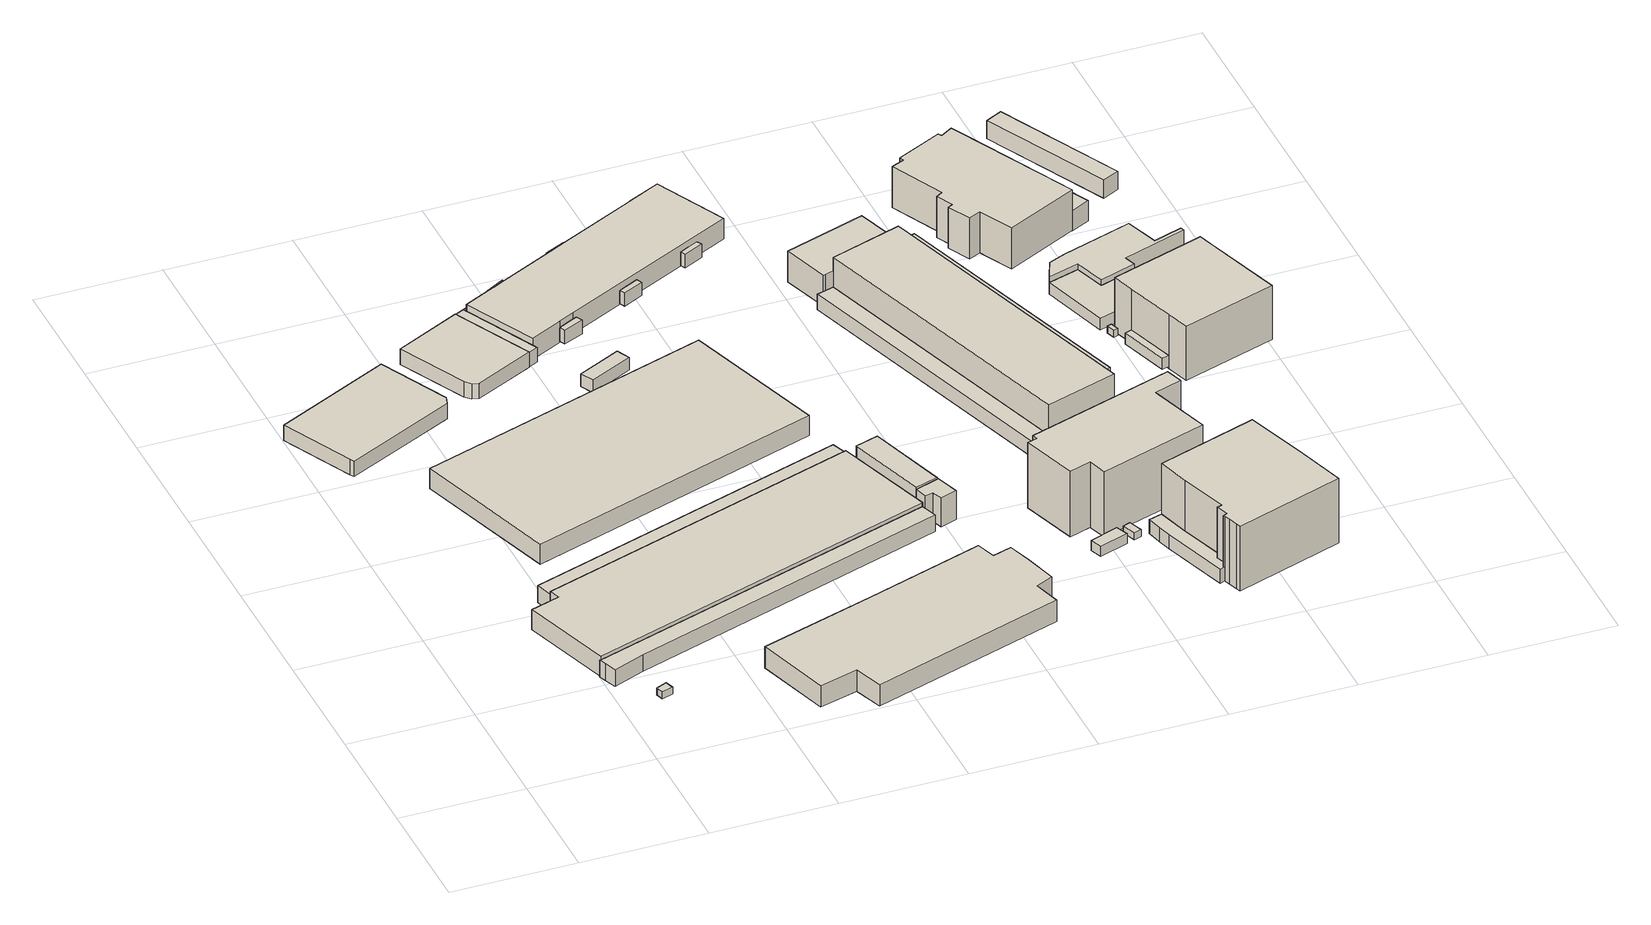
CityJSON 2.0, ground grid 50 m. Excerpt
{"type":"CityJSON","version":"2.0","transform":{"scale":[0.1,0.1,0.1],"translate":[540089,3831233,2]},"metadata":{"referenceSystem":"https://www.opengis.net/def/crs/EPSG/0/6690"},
"CityObjects":{
"building1":{"type":"Building","attributes":{"計測周辺長":16.32,"1/2500図郭":84,"区名":"住之江区","町丁目名称":"南港東４丁目","街区番号":10,"class":"3001","usage":"454","storeysAboveGround":1,"BuildingDetailAttribute.buildingRoofEdgeArea":16.19,"BuildingDetailAttribute.buildingStructureType":"610","BuildingDetailAttribute.buildingStructureOrgType":"2","BuildingDetailAttribute.detailedUsage":"1930","BuildingDetailAttribute.specifiedBuildingCoverageRate":0.6,"BuildingDetailAttribute.surveyYear":2017,"BuildingTsunamiRiskAttribute.description":"1","BuildingTsunamiRiskAttribute.rank":"2","BuildingTsunamiRiskAttribute.depth":0.56,"BuildingHighTideRiskAttribute.description":"1","BuildingHighTideRiskAttribute.rank":"2","BuildingHighTideRiskAttribute.depth":2.89,"BuildingIDAttribute.prefecture":"27","BuildingIDAttribute.city":"27125"},"geometry":[{"type":"Solid","lod":"1","boundaries":[[[[0,1,2,3]],[[2,4,5,3]],[[1,6,4,2]],[[0,7,6,1]],[[3,5,7,0]],[[4,6,7,5]]]]}]},
"building2":{"type":"Building","attributes":{"計測周辺長":125.93,"1/2500図郭":84,"区名":"住之江区","町丁目名称":"南港東４丁目","街区番号":3,"class":"3001","usage":"431","measuredHeight":6.7,"storeysAboveGround":1,"BuildingDetailAttribute.buildingRoofEdgeArea":987.45,"BuildingDetailAttribute.buildingStructureType":"610","BuildingDetailAttribute.buildingStructureOrgType":"2","BuildingDetailAttribute.detailedUsage":"1720","BuildingDetailAttribute.specifiedBuildingCoverageRate":0.6,"BuildingDetailAttribute.surveyYear":2017,"BuildingTsunamiRiskAttribute.description":"1","BuildingTsunamiRiskAttribute.rank":"2","BuildingTsunamiRiskAttribute.depth":0.99,"BuildingHighTideRiskAttribute.description":"1","BuildingHighTideRiskAttribute.rank":"3","BuildingHighTideRiskAttribute.depth":3.39,"BuildingIDAttribute.prefecture":"27","BuildingIDAttribute.city":"27125"},"geometry":[{"type":"Solid","lod":"1","boundaries":[[[[8,9,10,11,12,13]],[[12,14,15,13]],[[11,16,14,12]],[[10,17,16,11]],[[9,18,17,10]],[[8,19,18,9]],[[13,15,19,8]],[[14,16,17,18,19,15]]]]}]},
"building3":{"type":"Building","attributes":{"計測周辺長":315.57,"1/2500図郭":84,"区名":"住之江区","町丁目名称":"南港東４丁目","街区番号":10,"class":"3003","usage":"431","measuredHeight":7.3,"storeysAboveGround":1,"BuildingDetailAttribute.buildingRoofEdgeArea":1077.37,"BuildingDetailAttribute.buildingStructureType":"610","BuildingDetailAttribute.buildingStructureOrgType":"2","BuildingDetailAttribute.detailedUsage":"1720","BuildingDetailAttribute.specifiedBuildingCoverageRate":0.6,"BuildingDetailAttribute.surveyYear":2017,"BuildingTsunamiRiskAttribute.description":"1","BuildingTsunamiRiskAttribute.rank":"1","BuildingTsunamiRiskAttribute.depth":0.42,"BuildingHighTideRiskAttribute.description":"1","BuildingHighTideRiskAttribute.rank":"2","BuildingHighTideRiskAttribute.depth":2.78,"BuildingIDAttribute.prefecture":"27","BuildingIDAttribute.city":"27125"},"geometry":[{"type":"Solid","lod":"1","boundaries":[[[[20,21,22,23,24,25,26]],[[25,27,28,26]],[[24,29,27,25]],[[23,30,29,24]],[[22,31,30,23]],[[21,32,31,22]],[[20,33,32,21]],[[26,28,33,20]],[[27,29,30,31,32,33,28]]]]}]},
"building4":{"type":"Building","attributes":{"計測周辺長":385.99,"1/2500図郭":84,"区名":"住之江区","町丁目名称":"南港東４丁目","街区番号":10,"class":"3003","usage":"431","measuredHeight":7.2,"storeysAboveGround":1,"BuildingDetailAttribute.buildingRoofEdgeArea":6362.72,"BuildingDetailAttribute.buildingStructureType":"610","BuildingDetailAttribute.buildingStructureOrgType":"2","BuildingDetailAttribute.detailedUsage":"1720","BuildingDetailAttribute.specifiedBuildingCoverageRate":0.6,"BuildingDetailAttribute.surveyYear":2017,"BuildingTsunamiRiskAttribute.description":"1","BuildingTsunamiRiskAttribute.rank":"2","BuildingTsunamiRiskAttribute.depth":0.55,"BuildingHighTideRiskAttribute.description":"1","BuildingHighTideRiskAttribute.rank":"2","BuildingHighTideRiskAttribute.depth":2.6,"BuildingIDAttribute.prefecture":"27","BuildingIDAttribute.city":"27125"},"geometry":[{"type":"Solid","lod":"1","boundaries":[[[[34,35,36]],[[35,33,28,36]],[[34,37,33,35]],[[36,28,37,34]],[[33,37,28]]]]}]},
"building5":{"type":"Building","attributes":{"計測周辺長":385.99,"1/2500図郭":84,"区名":"住之江区","町丁目名称":"南港東４丁目","街区番号":10,"class":"3001","usage":"431","measuredHeight":8.7,"storeysAboveGround":1,"BuildingDetailAttribute.buildingRoofEdgeArea":6362.72,"BuildingDetailAttribute.buildingStructureType":"610","BuildingDetailAttribute.buildingStructureOrgType":"2","BuildingDetailAttribute.detailedUsage":"1720","BuildingDetailAttribute.specifiedBuildingCoverageRate":0.6,"BuildingDetailAttribute.surveyYear":2017,"BuildingTsunamiRiskAttribute.description":"1","BuildingTsunamiRiskAttribute.rank":"2","BuildingTsunamiRiskAttribute.depth":0.58,"BuildingHighTideRiskAttribute.description":"1","BuildingHighTideRiskAttribute.rank":"2","BuildingHighTideRiskAttribute.depth":2.78,"BuildingIDAttribute.prefecture":"27","BuildingIDAttribute.city":"27125"},"geometry":[{"type":"Solid","lod":"1","boundaries":[[[[34,36,38,39,40,41,42,35]],[[42,43,44,35]],[[41,45,43,42]],[[40,46,45,41]],[[39,47,46,40]],[[38,48,47,39]],[[36,49,48,38]],[[34,50,49,36]],[[35,44,50,34]],[[43,45,46,47,48,49,50,44]]]]}]},
"building6":{"type":"Building","attributes":{"計測周辺長":290.52,"1/2500図郭":84,"区名":"住之江区","町丁目名称":"南港東４丁目","街区番号":10,"class":"3003","usage":"431","measuredHeight":7.2,"storeysAboveGround":1,"BuildingDetailAttribute.buildingRoofEdgeArea":1003.38,"BuildingDetailAttribute.buildingStructureType":"610","BuildingDetailAttribute.buildingStructureOrgType":"2","BuildingDetailAttribute.detailedUsage":"1720","BuildingDetailAttribute.specifiedBuildingCoverageRate":0.6,"BuildingDetailAttribute.surveyYear":2017,"BuildingTsunamiRiskAttribute.description":"1","BuildingTsunamiRiskAttribute.rank":"2","BuildingTsunamiRiskAttribute.depth":0.56,"BuildingHighTideRiskAttribute.description":"1","BuildingHighTideRiskAttribute.rank":"2","BuildingHighTideRiskAttribute.depth":2.81,"BuildingIDAttribute.prefecture":"27","BuildingIDAttribute.city":"27125"},"geometry":[{"type":"Solid","lod":"1","boundaries":[[[[40,51,52,53,41]],[[53,54,55,41]],[[52,56,54,53]],[[51,57,56,52]],[[40,58,57,51]],[[41,55,58,40]],[[54,56,57,58,55]]]]}]},
"building7":{"type":"Building","attributes":{"計測周辺長":340.03,"1/2500図郭":84,"区名":"住之江区","町丁目名称":"南港東４丁目","街区番号":2,"class":"3001","usage":"431","measuredHeight":6.7,"storeysAboveGround":1,"BuildingDetailAttribute.buildingRoofEdgeArea":4445.53,"BuildingDetailAttribute.buildingStructureType":"610","BuildingDetailAttribute.buildingStructureOrgType":"2","BuildingDetailAttribute.detailedUsage":"1720","BuildingDetailAttribute.specifiedBuildingCoverageRate":0.6,"BuildingDetailAttribute.surveyYear":2017,"BuildingTsunamiRiskAttribute.description":"1","BuildingTsunamiRiskAttribute.rank":"2","BuildingTsunamiRiskAttribute.depth":1.18,"BuildingHighTideRiskAttribute.description":"1","BuildingHighTideRiskAttribute.rank":"3","BuildingHighTideRiskAttribute.depth":3.48,"BuildingIDAttribute.prefecture":"27","BuildingIDAttribute.city":"27125"},"geometry":[{"type":"Solid","lod":"1","boundaries":[[[[59,60,61,62,63,64]],[[63,65,66,64]],[[62,67,65,63]],[[61,68,67,62]],[[60,69,68,61]],[[59,70,69,60]],[[64,66,70,59]],[[65,67,68,69,70,66]]]]}]},
"building8":{"type":"Building","attributes":{"計測周辺長":374.14,"1/2500図郭":84,"区名":"住之江区","町丁目名称":"南港東４丁目","街区番号":10,"class":"3001","usage":"431","measuredHeight":8.7,"storeysAboveGround":1,"BuildingDetailAttribute.buildingRoofEdgeArea":7736.25,"BuildingDetailAttribute.buildingStructureType":"610","BuildingDetailAttribute.buildingStructureOrgType":"2","BuildingDetailAttribute.detailedUsage":"1720","BuildingDetailAttribute.specifiedBuildingCoverageRate":0.6,"BuildingDetailAttribute.surveyYear":2017,"BuildingTsunamiRiskAttribute.description":"1","BuildingTsunamiRiskAttribute.rank":"2","BuildingTsunamiRiskAttribute.depth":0.68,"BuildingHighTideRiskAttribute.description":"1","BuildingHighTideRiskAttribute.rank":"2","BuildingHighTideRiskAttribute.depth":2.9,"BuildingIDAttribute.prefecture":"27","BuildingIDAttribute.city":"27125"},"geometry":[{"type":"Solid","lod":"1","boundaries":[[[[71,72,73,74]],[[73,75,76,74]],[[72,77,75,73]],[[71,78,77,72]],[[74,76,78,71]],[[75,77,78,76]]]]}]},
"building9":{"type":"Building","attributes":{"計測周辺長":340.03,"1/2500図郭":84,"区名":"住之江区","町丁目名称":"南港東４丁目","街区番号":2,"class":"3001","usage":"431","measuredHeight":6.3,"storeysAboveGround":1,"BuildingDetailAttribute.buildingRoofEdgeArea":4445.53,"BuildingDetailAttribute.buildingStructureType":"610","BuildingDetailAttribute.buildingStructureOrgType":"2","BuildingDetailAttribute.detailedUsage":"1720","BuildingDetailAttribute.specifiedBuildingCoverageRate":0.6,"BuildingDetailAttribute.surveyYear":2017,"BuildingTsunamiRiskAttribute.description":"1","BuildingTsunamiRiskAttribute.rank":"2","BuildingTsunamiRiskAttribute.depth":1.04,"BuildingHighTideRiskAttribute.description":"1","BuildingHighTideRiskAttribute.rank":"3","BuildingHighTideRiskAttribute.depth":3.24,"BuildingIDAttribute.prefecture":"27","BuildingIDAttribute.city":"27125"},"geometry":[{"type":"Solid","lod":"1","boundaries":[[[[79,80,81,82,83,84]],[[83,85,86,84]],[[82,87,85,83]],[[81,88,87,82]],[[80,89,88,81]],[[79,90,89,80]],[[84,86,90,79]],[[85,87,88,89,90,86]]]]}]},
"building10":{"type":"Building","attributes":{"計測周辺長":286.6,"1/2500図郭":84,"区名":"住之江区","町丁目名称":"南港東４丁目","街区番号":10,"class":"3001","usage":"431","measuredHeight":9.3,"storeysAboveGround":1,"BuildingDetailAttribute.buildingRoofEdgeArea":4211.09,"BuildingDetailAttribute.buildingStructureType":"610","BuildingDetailAttribute.buildingStructureOrgType":"2","BuildingDetailAttribute.detailedUsage":"1720","BuildingDetailAttribute.specifiedBuildingCoverageRate":0.6,"BuildingDetailAttribute.surveyYear":2017,"BuildingTsunamiRiskAttribute.description":"1","BuildingTsunamiRiskAttribute.rank":"2","BuildingTsunamiRiskAttribute.depth":0.81,"BuildingHighTideRiskAttribute.description":"1","BuildingHighTideRiskAttribute.rank":"2","BuildingHighTideRiskAttribute.depth":2.99,"BuildingIDAttribute.prefecture":"27","BuildingIDAttribute.city":"27125"},"geometry":[{"type":"Solid","lod":"1","boundaries":[[[[91,92,93,94,95,96,97,98,99,100,101,102]],[[101,103,104,102]],[[100,105,103,101]],[[99,106,105,100]],[[98,107,106,99]],[[97,108,107,98]],[[96,109,108,97]],[[95,110,109,96]],[[94,111,110,95]],[[93,112,111,94]],[[92,113,112,93]],[[91,114,113,92]],[[102,104,114,91]],[[103,105,106,107,108,109,110,111,112,113,114,104]]]]}]},
"building11":{"type":"Building","attributes":{"class":"3001","BuildingDetailAttribute.specifiedBuildingCoverageRate":0.6,"BuildingDetailAttribute.surveyYear":2017,"BuildingTsunamiRiskAttribute.description":"1","BuildingTsunamiRiskAttribute.rank":"2","BuildingTsunamiRiskAttribute.depth":1.04,"BuildingHighTideRiskAttribute.description":"1","BuildingHighTideRiskAttribute.rank":"3","BuildingHighTideRiskAttribute.depth":3.23,"BuildingIDAttribute.prefecture":"27","BuildingIDAttribute.city":"27125"},"geometry":[{"type":"Solid","lod":"1","boundaries":[[[[115,116,117,118]],[[117,119,120,118]],[[116,121,119,117]],[[115,122,121,116]],[[118,120,122,115]],[[119,121,122,120]]]]}]},
"building12":{"type":"Building","attributes":{"計測周辺長":57.11,"1/2500図郭":84,"区名":"住之江区","町丁目名称":"南港東４丁目","街区番号":10,"class":"3001","usage":"431","measuredHeight":5.5,"storeysAboveGround":2,"BuildingDetailAttribute.buildingRoofEdgeArea":137.63,"BuildingDetailAttribute.buildingStructureType":"610","BuildingDetailAttribute.buildingStructureOrgType":"2","BuildingDetailAttribute.detailedUsage":"1720","BuildingDetailAttribute.specifiedBuildingCoverageRate":0.6,"BuildingDetailAttribute.surveyYear":2017,"BuildingTsunamiRiskAttribute.description":"1","BuildingTsunamiRiskAttribute.rank":"1","BuildingTsunamiRiskAttribute.depth":0.25,"BuildingHighTideRiskAttribute.description":"1","BuildingHighTideRiskAttribute.rank":"2","BuildingHighTideRiskAttribute.depth":2.49,"BuildingIDAttribute.prefecture":"27","BuildingIDAttribute.city":"27125"},"geometry":[{"type":"Solid","lod":"1","boundaries":[[[[123,124,125,126]],[[125,127,128,126]],[[124,129,127,125]],[[123,130,129,124]],[[126,128,130,123]],[[127,129,130,128]]]]}]},
"building13":{"type":"Building","attributes":{"計測周辺長":22.94,"1/2500図郭":84,"区名":"住之江区","町丁目名称":"南港東４丁目","街区番号":2,"class":"3003","usage":"431","measuredHeight":6.2,"storeysAboveGround":2,"BuildingDetailAttribute.buildingRoofEdgeArea":26.26,"BuildingDetailAttribute.buildingStructureType":"610","BuildingDetailAttribute.buildingStructureOrgType":"2","BuildingDetailAttribute.detailedUsage":"1720","BuildingDetailAttribute.specifiedBuildingCoverageRate":0.6,"BuildingDetailAttribute.surveyYear":2017,"BuildingTsunamiRiskAttribute.description":"1","BuildingTsunamiRiskAttribute.rank":"2","BuildingTsunamiRiskAttribute.depth":1.03,"BuildingHighTideRiskAttribute.description":"1","BuildingHighTideRiskAttribute.rank":"3","BuildingHighTideRiskAttribute.depth":3.23,"BuildingIDAttribute.prefecture":"27","BuildingIDAttribute.city":"27125"},"geometry":[{"type":"Solid","lod":"1","boundaries":[[[[131,132,133,134,135]],[[134,136,137,135]],[[133,138,136,134]],[[132,139,138,133]],[[131,140,139,132]],[[135,137,140,131]],[[136,138,139,140,137]]]]}]},
"building14":{"type":"Building","attributes":{"計測周辺長":23.34,"1/2500図郭":84,"区名":"住之江区","町丁目名称":"南港東４丁目","街区番号":2,"class":"3003","usage":"431","measuredHeight":6,"storeysAboveGround":1,"BuildingDetailAttribute.buildingRoofEdgeArea":24.37,"BuildingDetailAttribute.buildingStructureType":"610","BuildingDetailAttribute.buildingStructureOrgType":"2","BuildingDetailAttribute.detailedUsage":"1720","BuildingDetailAttribute.specifiedBuildingCoverageRate":0.6,"BuildingDetailAttribute.surveyYear":2017,"BuildingTsunamiRiskAttribute.description":"1","BuildingTsunamiRiskAttribute.rank":"1","BuildingTsunamiRiskAttribute.depth":0.39,"BuildingHighTideRiskAttribute.description":"1","BuildingHighTideRiskAttribute.rank":"2","BuildingHighTideRiskAttribute.depth":2.6,"BuildingIDAttribute.prefecture":"27","BuildingIDAttribute.city":"27125"},"geometry":[{"type":"Solid","lod":"1","boundaries":[[[[141,142,143,144,145]],[[144,146,147,145]],[[143,148,146,144]],[[142,149,148,143]],[[141,150,149,142]],[[145,147,150,141]],[[146,148,149,150,147]]]]}]},
"building15":{"type":"Building","attributes":{"計測周辺長":24.7,"1/2500図郭":84,"区名":"住之江区","町丁目名称":"南港東４丁目","街区番号":2,"class":"3003","usage":"431","measuredHeight":5.9,"storeysAboveGround":2,"BuildingDetailAttribute.buildingRoofEdgeArea":29.49,"BuildingDetailAttribute.buildingStructureType":"610","BuildingDetailAttribute.buildingStructureOrgType":"2","BuildingDetailAttribute.detailedUsage":"1720","BuildingDetailAttribute.specifiedBuildingCoverageRate":0.6,"BuildingDetailAttribute.surveyYear":2017,"BuildingTsunamiRiskAttribute.description":"1","BuildingTsunamiRiskAttribute.rank":"2","BuildingTsunamiRiskAttribute.depth":0.65,"BuildingHighTideRiskAttribute.description":"1","BuildingHighTideRiskAttribute.rank":"2","BuildingHighTideRiskAttribute.depth":2.83,"BuildingIDAttribute.prefecture":"27","BuildingIDAttribute.city":"27125"},"geometry":[{"type":"Solid","lod":"1","boundaries":[[[[151,152,153,154,155]],[[154,156,157,155]],[[153,158,156,154]],[[152,159,158,153]],[[151,160,159,152]],[[155,157,160,151]],[[156,158,159,160,157]]]]}]},
"building16":{"type":"Building","attributes":{"計測周辺長":340.03,"1/2500図郭":84,"区名":"住之江区","町丁目名称":"南港東４丁目","街区番号":2,"class":"3001","usage":"431","measuredHeight":9.1,"storeysAboveGround":1,"BuildingDetailAttribute.buildingRoofEdgeArea":4445.53,"BuildingDetailAttribute.buildingStructureType":"610","BuildingDetailAttribute.buildingStructureOrgType":"2","BuildingDetailAttribute.detailedUsage":"1720","BuildingDetailAttribute.specifiedBuildingCoverageRate":0.6,"BuildingDetailAttribute.surveyYear":2017,"BuildingTsunamiRiskAttribute.description":"1","BuildingTsunamiRiskAttribute.rank":"2","BuildingTsunamiRiskAttribute.depth":0.71,"BuildingHighTideRiskAttribute.description":"1","BuildingHighTideRiskAttribute.rank":"3","BuildingHighTideRiskAttribute.depth":3.07,"BuildingIDAttribute.prefecture":"27","BuildingIDAttribute.city":"27125"},"geometry":[{"type":"Solid","lod":"1","boundaries":[[[[161,162,163,164,165,166,167,168,131,169,135,170,171,172]],[[171,173,174,172]],[[170,175,173,171]],[[135,176,175,170]],[[169,177,176,135]],[[131,178,177,169]],[[168,179,178,131]],[[167,180,179,168]],[[166,181,180,167]],[[165,182,181,166]],[[164,183,182,165]],[[163,184,183,164]],[[162,185,184,163]],[[161,186,185,162]],[[172,174,186,161]],[[173,175,176,177,178,179,180,181,182,183,184,185,186,174]]]]}]},
"building17":{"type":"Building","attributes":{"計測周辺長":108.85,"1/2500図郭":84,"区名":"住之江区","町丁目名称":"南港東４丁目","街区番号":10,"class":"3002","usage":"431","measuredHeight":13,"storeysAboveGround":4,"BuildingDetailAttribute.buildingRoofEdgeArea":418.6,"BuildingDetailAttribute.buildingStructureType":"603","BuildingDetailAttribute.buildingStructureOrgType":"3","BuildingDetailAttribute.detailedUsage":"1720","BuildingDetailAttribute.specifiedBuildingCoverageRate":0.6,"BuildingDetailAttribute.surveyYear":2017,"BuildingTsunamiRiskAttribute.description":"1","BuildingTsunamiRiskAttribute.rank":"2","BuildingTsunamiRiskAttribute.depth":0.59,"BuildingHighTideRiskAttribute.description":"1","BuildingHighTideRiskAttribute.rank":"2","BuildingHighTideRiskAttribute.depth":2.75,"BuildingIDAttribute.prefecture":"27","BuildingIDAttribute.city":"27125"},"geometry":[{"type":"Solid","lod":"1","boundaries":[[[[187,188,189,190]],[[189,191,192,190]],[[188,193,191,189]],[[187,194,193,188]],[[190,192,194,187]],[[191,193,194,192]]]]}]},
"building18":{"type":"Building","attributes":{"計測周辺長":23.26,"1/2500図郭":84,"区名":"住之江区","町丁目名称":"南港東４丁目","街区番号":2,"class":"3003","usage":"431","measuredHeight":5.7,"storeysAboveGround":1,"BuildingDetailAttribute.buildingRoofEdgeArea":22.56,"BuildingDetailAttribute.buildingStructureType":"610","BuildingDetailAttribute.buildingStructureOrgType":"2","BuildingDetailAttribute.detailedUsage":"1720","BuildingDetailAttribute.specifiedBuildingCoverageRate":0.6,"BuildingDetailAttribute.surveyYear":2017,"BuildingTsunamiRiskAttribute.description":"1","BuildingTsunamiRiskAttribute.rank":"1","BuildingTsunamiRiskAttribute.depth":0.44,"BuildingHighTideRiskAttribute.description":"1","BuildingHighTideRiskAttribute.rank":"2","BuildingHighTideRiskAttribute.depth":2.65,"BuildingIDAttribute.prefecture":"27","BuildingIDAttribute.city":"27125"},"geometry":[{"type":"Solid","lod":"1","boundaries":[[[[195,196,197,198]],[[197,199,200,198]],[[196,201,199,197]],[[195,202,201,196]],[[198,200,202,195]],[[199,201,202,200]]]]}]},
"building19":{"type":"Building","attributes":{"計測周辺長":108.85,"1/2500図郭":84,"区名":"住之江区","町丁目名称":"南港東４丁目","街区番号":10,"class":"3001","usage":"431","measuredHeight":12.5,"storeysAboveGround":4,"BuildingDetailAttribute.buildingRoofEdgeArea":418.6,"BuildingDetailAttribute.buildingStructureType":"603","BuildingDetailAttribute.buildingStructureOrgType":"3","BuildingDetailAttribute.detailedUsage":"1720","BuildingDetailAttribute.specifiedBuildingCoverageRate":0.6,"BuildingDetailAttribute.surveyYear":2017,"BuildingTsunamiRiskAttribute.description":"1","BuildingTsunamiRiskAttribute.rank":"2","BuildingTsunamiRiskAttribute.depth":0.88,"BuildingHighTideRiskAttribute.description":"1","BuildingHighTideRiskAttribute.rank":"3","BuildingHighTideRiskAttribute.depth":3.02,"BuildingIDAttribute.prefecture":"27","BuildingIDAttribute.city":"27125"},"geometry":[{"type":"Solid","lod":"1","boundaries":[[[[203,204,205,206,207,208]],[[207,209,210,208]],[[206,211,209,207]],[[205,212,211,206]],[[204,213,212,205]],[[203,214,213,204]],[[208,210,214,203]],[[209,211,212,213,214,210]]]]}]},
"building20":{"type":"Building","attributes":{"class":"3001","BuildingDetailAttribute.specifiedBuildingCoverageRate":0.6,"BuildingDetailAttribute.surveyYear":2017,"BuildingTsunamiRiskAttribute.description":"1","BuildingTsunamiRiskAttribute.rank":"2","BuildingTsunamiRiskAttribute.depth":0.9,"BuildingHighTideRiskAttribute.description":"1","BuildingHighTideRiskAttribute.rank":"3","BuildingHighTideRiskAttribute.depth":3.09,"BuildingIDAttribute.prefecture":"27","BuildingIDAttribute.city":"27125"},"geometry":[{"type":"Solid","lod":"1","boundaries":[[[[215,216,217,218]],[[217,219,220,218]],[[216,221,219,217]],[[215,222,221,216]],[[218,220,222,215]],[[219,221,222,220]]]]}]},
"building21":{"type":"Building","attributes":{"計測周辺長":22.37,"1/2500図郭":84,"区名":"住之江区","町丁目名称":"南港東４丁目","街区番号":2,"class":"3003","usage":"431","measuredHeight":5.9,"storeysAboveGround":1,"BuildingDetailAttribute.buildingRoofEdgeArea":21.09,"BuildingDetailAttribute.buildingStructureType":"610","BuildingDetailAttribute.buildingStructureOrgType":"2","BuildingDetailAttribute.detailedUsage":"1720","BuildingDetailAttribute.specifiedBuildingCoverageRate":0.6,"BuildingDetailAttribute.surveyYear":2017,"BuildingTsunamiRiskAttribute.description":"1","BuildingTsunamiRiskAttribute.rank":"1","BuildingTsunamiRiskAttribute.depth":0.05,"BuildingHighTideRiskAttribute.description":"1","BuildingHighTideRiskAttribute.rank":"2","BuildingHighTideRiskAttribute.depth":2.22,"BuildingIDAttribute.prefecture":"27","BuildingIDAttribute.city":"27125"},"geometry":[{"type":"Solid","lod":"1","boundaries":[[[[223,224,225,226]],[[225,227,228,226]],[[224,229,227,225]],[[223,230,229,224]],[[226,228,230,223]],[[227,229,230,228]]]]}]},
"building22":{"type":"Building","attributes":{"計測周辺長":35.27,"1/2500図郭":84,"区名":"住之江区","町丁目名称":"南港東４丁目","街区番号":11,"class":"3003","usage":"431","measuredHeight":4.4,"storeysAboveGround":1,"BuildingDetailAttribute.buildingRoofEdgeArea":65.62,"BuildingDetailAttribute.buildingStructureType":"610","BuildingDetailAttribute.buildingStructureOrgType":"2","BuildingDetailAttribute.detailedUsage":"1720","BuildingDetailAttribute.specifiedBuildingCoverageRate":0.6,"BuildingDetailAttribute.surveyYear":2017,"BuildingTsunamiRiskAttribute.description":"1","BuildingTsunamiRiskAttribute.rank":"2","BuildingTsunamiRiskAttribute.depth":1.06,"BuildingHighTideRiskAttribute.description":"1","BuildingHighTideRiskAttribute.rank":"3","BuildingHighTideRiskAttribute.depth":3.15,"BuildingIDAttribute.prefecture":"27","BuildingIDAttribute.city":"27125"},"geometry":[{"type":"Solid","lod":"1","boundaries":[[[[231,232,233,234]],[[233,235,236,234]],[[232,237,235,233]],[[231,238,237,232]],[[234,236,238,231]],[[235,237,238,236]]]]}]},
"building23":{"type":"Building","attributes":{"計測周辺長":18.72,"1/2500図郭":84,"区名":"住之江区","町丁目名称":"南港東４丁目","街区番号":11,"class":"3001","usage":"431","storeysAboveGround":1,"BuildingDetailAttribute.buildingRoofEdgeArea":19.76,"BuildingDetailAttribute.buildingStructureType":"610","BuildingDetailAttribute.buildingStructureOrgType":"2","BuildingDetailAttribute.detailedUsage":"1720","BuildingDetailAttribute.specifiedBuildingCoverageRate":0.6,"BuildingDetailAttribute.surveyYear":2017,"BuildingTsunamiRiskAttribute.description":"1","BuildingTsunamiRiskAttribute.rank":"2","BuildingTsunamiRiskAttribute.depth":0.89,"BuildingHighTideRiskAttribute.description":"1","BuildingHighTideRiskAttribute.rank":"2","BuildingHighTideRiskAttribute.depth":2.95,"BuildingIDAttribute.prefecture":"27","BuildingIDAttribute.city":"27125"},"geometry":[{"type":"Solid","lod":"1","boundaries":[[[[239,240,241,242]],[[241,243,244,242]],[[240,245,243,241]],[[239,246,245,240]],[[242,244,246,239]],[[243,245,246,244]]]]}]},
"building24":{"type":"Building","attributes":{"計測周辺長":254.29,"1/2500図郭":84,"区名":"住之江区","町丁目名称":"南港東４丁目","街区番号":11,"class":"3003","usage":"431","measuredHeight":6.8,"storeysAboveGround":1,"BuildingDetailAttribute.buildingRoofEdgeArea":876.57,"BuildingDetailAttribute.buildingStructureType":"610","BuildingDetailAttribute.buildingStructureOrgType":"2","BuildingDetailAttribute.detailedUsage":"1720","BuildingDetailAttribute.specifiedBuildingCoverageRate":0.6,"BuildingDetailAttribute.surveyYear":2017,"BuildingTsunamiRiskAttribute.description":"1","BuildingTsunamiRiskAttribute.rank":"1","BuildingTsunamiRiskAttribute.depth":0.29,"BuildingHighTideRiskAttribute.description":"1","BuildingHighTideRiskAttribute.rank":"2","BuildingHighTideRiskAttribute.depth":2.41,"BuildingIDAttribute.prefecture":"27","BuildingIDAttribute.city":"27125"},"geometry":[{"type":"Solid","lod":"1","boundaries":[[[[247,248,249,250,251,252]],[[251,253,254,252]],[[250,255,253,251]],[[249,256,255,250]],[[248,257,256,249]],[[247,258,257,248]],[[252,254,258,247]],[[253,255,256,257,258,254]]]]}]},
"building25":{"type":"Building","attributes":{"計測周辺長":91.69,"1/2500図郭":84,"区名":"住之江区","町丁目名称":"南港東４丁目","街区番号":11,"class":"3003","usage":"431","measuredHeight":6.1,"storeysAboveGround":1,"BuildingDetailAttribute.buildingRoofEdgeArea":224.28,"BuildingDetailAttribute.buildingStructureType":"610","BuildingDetailAttribute.buildingStructureOrgType":"2","BuildingDetailAttribute.detailedUsage":"1720","BuildingDetailAttribute.specifiedBuildingCoverageRate":0.6,"BuildingDetailAttribute.surveyYear":2017,"BuildingTsunamiRiskAttribute.description":"1","BuildingTsunamiRiskAttribute.rank":"2","BuildingTsunamiRiskAttribute.depth":1.16,"BuildingHighTideRiskAttribute.description":"1","BuildingHighTideRiskAttribute.rank":"3","BuildingHighTideRiskAttribute.depth":3.2,"BuildingIDAttribute.prefecture":"27","BuildingIDAttribute.city":"27125"},"geometry":[{"type":"Solid","lod":"1","boundaries":[[[[259,260,261,262,263,264,265,266,267,268,269]],[[268,270,271,269]],[[267,272,270,268]],[[266,273,272,267]],[[265,274,273,266]],[[264,275,274,265]],[[263,276,275,264]],[[262,277,276,263]],[[261,278,277,262]],[[260,279,278,261]],[[259,280,279,260]],[[269,271,280,259]],[[270,272,273,274,275,276,277,278,279,280,271]]]]}]},
"building26":{"type":"Building","attributes":{"計測周辺長":201.26,"1/2500図郭":84,"区名":"住之江区","町丁目名称":"南港東４丁目","街区番号":11,"class":"3002","usage":"431","measuredHeight":28.4,"storeysAboveGround":6,"BuildingDetailAttribute.buildingRoofEdgeArea":1865.96,"BuildingDetailAttribute.buildingStructureType":"603","BuildingDetailAttribute.buildingStructureOrgType":"3","BuildingDetailAttribute.detailedUsage":"1720","BuildingDetailAttribute.specifiedBuildingCoverageRate":0.6,"BuildingDetailAttribute.surveyYear":2017,"BuildingTsunamiRiskAttribute.description":"1","BuildingTsunamiRiskAttribute.rank":"2","BuildingTsunamiRiskAttribute.depth":0.89,"BuildingHighTideRiskAttribute.description":"1","BuildingHighTideRiskAttribute.rank":"2","BuildingHighTideRiskAttribute.depth":3,"BuildingIDAttribute.prefecture":"27","BuildingIDAttribute.city":"27125"},"geometry":[{"type":"Solid","lod":"1","boundaries":[[[[281,282,283,284,285,286,287,288,289,290]],[[289,291,292,290]],[[288,293,291,289]],[[287,294,293,288]],[[286,295,294,287]],[[285,296,295,286]],[[284,297,296,285]],[[283,298,297,284]],[[282,299,298,283]],[[281,300,299,282]],[[290,292,300,281]],[[291,293,294,295,296,297,298,299,300,292]]]]}]},
"building27":{"type":"Building","attributes":{"計測周辺長":109.08,"1/2500図郭":84,"区名":"住之江区","町丁目名称":"南港東４丁目","街区番号":11,"class":"3002","usage":"431","measuredHeight":13.3,"storeysAboveGround":3,"BuildingDetailAttribute.buildingRoofEdgeArea":689.98,"BuildingDetailAttribute.buildingStructureType":"603","BuildingDetailAttribute.buildingStructureOrgType":"3","BuildingDetailAttribute.detailedUsage":"1720","BuildingDetailAttribute.specifiedBuildingCoverageRate":0.6,"BuildingDetailAttribute.surveyYear":2017,"BuildingTsunamiRiskAttribute.description":"1","BuildingTsunamiRiskAttribute.rank":"1","BuildingTsunamiRiskAttribute.depth":0.15,"BuildingHighTideRiskAttribute.description":"1","BuildingHighTideRiskAttribute.rank":"2","BuildingHighTideRiskAttribute.depth":1.99,"BuildingIDAttribute.prefecture":"27","BuildingIDAttribute.city":"27125"},"geometry":[{"type":"Solid","lod":"1","boundaries":[[[[301,302,303,304,305]],[[304,306,307,305]],[[303,308,306,304]],[[302,309,308,303]],[[301,310,309,302]],[[305,307,310,301]],[[306,308,309,310,307]]]]}]},
"building28":{"type":"Building","attributes":{"計測周辺長":301.56,"1/2500図郭":84,"区名":"住之江区","町丁目名称":"南港東４丁目","街区番号":11,"class":"3002","usage":"431","measuredHeight":19.5,"storeysAboveGround":4,"BuildingDetailAttribute.buildingRoofEdgeArea":3659.77,"BuildingDetailAttribute.buildingStructureType":"610","BuildingDetailAttribute.buildingStructureOrgType":"2","BuildingDetailAttribute.detailedUsage":"1720","BuildingDetailAttribute.specifiedBuildingCoverageRate":0.6,"BuildingDetailAttribute.surveyYear":2017,"BuildingTsunamiRiskAttribute.description":"1","BuildingTsunamiRiskAttribute.rank":"1","BuildingTsunamiRiskAttribute.depth":0.35,"BuildingHighTideRiskAttribute.description":"1","BuildingHighTideRiskAttribute.rank":"2","BuildingHighTideRiskAttribute.depth":2.41,"BuildingIDAttribute.prefecture":"27","BuildingIDAttribute.city":"27125"},"geometry":[{"type":"Solid","lod":"1","boundaries":[[[[311,312,313,314]],[[313,315,316,314]],[[312,317,315,313]],[[311,318,317,312]],[[314,316,318,311]],[[315,317,318,316]]]]}]},
"building29":{"type":"Building","attributes":{"計測周辺長":188.86,"1/2500図郭":84,"区名":"住之江区","町丁目名称":"南港東４丁目","街区番号":11,"class":"3002","usage":"431","measuredHeight":28.1,"storeysAboveGround":4,"BuildingDetailAttribute.buildingRoofEdgeArea":2110.44,"BuildingDetailAttribute.buildingStructureType":"603","BuildingDetailAttribute.buildingStructureOrgType":"3","BuildingDetailAttribute.detailedUsage":"1720","BuildingDetailAttribute.specifiedBuildingCoverageRate":0.6,"BuildingDetailAttribute.surveyYear":2017,"BuildingTsunamiRiskAttribute.description":"1","BuildingTsunamiRiskAttribute.rank":"2","BuildingTsunamiRiskAttribute.depth":1.03,"BuildingHighTideRiskAttribute.description":"1","BuildingHighTideRiskAttribute.rank":"3","BuildingHighTideRiskAttribute.depth":3.18,"BuildingIDAttribute.prefecture":"27","BuildingIDAttribute.city":"27125"},"geometry":[{"type":"Solid","lod":"1","boundaries":[[[[319,320,321,322,323,324,264,263,262,261,260,259,269]],[[259,325,326,269]],[[260,327,325,259]],[[261,328,327,260]],[[262,329,328,261]],[[263,330,329,262]],[[264,331,330,263]],[[324,332,331,264]],[[323,333,332,324]],[[322,334,333,323]],[[321,335,334,322]],[[320,336,335,321]],[[319,337,336,320]],[[269,326,337,319]],[[325,327,328,329,330,331,332,333,334,335,336,337,326]]]]}]},
"building30":{"type":"Building","attributes":{"計測周辺長":233.56,"1/2500図郭":84,"区名":"住之江区","町丁目名称":"南港東４丁目","街区番号":11,"class":"3003","usage":"431","measuredHeight":12.7,"storeysAboveGround":2,"BuildingDetailAttribute.buildingRoofEdgeArea":832.66,"BuildingDetailAttribute.buildingStructureType":"610","BuildingDetailAttribute.buildingStructureOrgType":"2","BuildingDetailAttribute.detailedUsage":"1720","BuildingDetailAttribute.specifiedBuildingCoverageRate":0.6,"BuildingDetailAttribute.surveyYear":2017,"BuildingTsunamiRiskAttribute.description":"1","BuildingTsunamiRiskAttribute.rank":"1","BuildingTsunamiRiskAttribute.depth":0.44,"BuildingHighTideRiskAttribute.description":"1","BuildingHighTideRiskAttribute.rank":"2","BuildingHighTideRiskAttribute.depth":2.41,"BuildingIDAttribute.prefecture":"27","BuildingIDAttribute.city":"27125"},"geometry":[{"type":"Solid","lod":"1","boundaries":[[[[338,339,340,314]],[[340,341,342,314]],[[339,343,341,340]],[[338,344,343,339]],[[314,342,344,338]],[[341,343,344,342]]]]}]},
"building31":{"type":"Building","attributes":{"class":"3001","BuildingDetailAttribute.specifiedBuildingCoverageRate":0.6,"BuildingDetailAttribute.surveyYear":2017,"BuildingTsunamiRiskAttribute.description":"1","BuildingTsunamiRiskAttribute.rank":"2","BuildingTsunamiRiskAttribute.depth":0.67,"BuildingHighTideRiskAttribute.description":"1","BuildingHighTideRiskAttribute.rank":"2","BuildingHighTideRiskAttribute.depth":2.57,"BuildingIDAttribute.prefecture":"27","BuildingIDAttribute.city":"27125"},"geometry":[{"type":"Solid","lod":"1","boundaries":[[[[345,346,347,348]],[[347,349,350,348]],[[346,351,349,347]],[[345,352,351,346]],[[348,350,352,345]],[[349,351,352,350]]]]}]},
"building32":{"type":"Building","attributes":{"class":"3003","measuredHeight":4.9,"BuildingDetailAttribute.specifiedBuildingCoverageRate":0.6,"BuildingDetailAttribute.surveyYear":2017,"BuildingTsunamiRiskAttribute.description":"1","BuildingTsunamiRiskAttribute.rank":"2","BuildingTsunamiRiskAttribute.depth":0.92,"BuildingHighTideRiskAttribute.description":"1","BuildingHighTideRiskAttribute.rank":"2","BuildingHighTideRiskAttribute.depth":2.81,"BuildingIDAttribute.prefecture":"27","BuildingIDAttribute.city":"27125"},"geometry":[{"type":"Solid","lod":"1","boundaries":[[[[353,354,355,356]],[[355,357,358,356]],[[354,359,357,355]],[[353,360,359,354]],[[356,358,360,353]],[[357,359,360,358]]]]}]},
"building33":{"type":"Building","attributes":{"計測周辺長":194.06,"1/2500図郭":84,"区名":"住之江区","町丁目名称":"南港東４丁目","街区番号":11,"class":"3002","usage":"431","measuredHeight":17.8,"storeysAboveGround":3,"BuildingDetailAttribute.buildingRoofEdgeArea":1974.37,"BuildingDetailAttribute.buildingStructureType":"603","BuildingDetailAttribute.buildingStructureOrgType":"3","BuildingDetailAttribute.detailedUsage":"1720","BuildingDetailAttribute.specifiedBuildingCoverageRate":0.6,"BuildingDetailAttribute.surveyYear":2017,"BuildingTsunamiRiskAttribute.description":"1","BuildingTsunamiRiskAttribute.rank":"1","BuildingTsunamiRiskAttribute.depth":0.19,"BuildingHighTideRiskAttribute.description":"1","BuildingHighTideRiskAttribute.rank":"2","BuildingHighTideRiskAttribute.depth":2.15,"BuildingIDAttribute.prefecture":"27","BuildingIDAttribute.city":"27125"},"geometry":[{"type":"Solid","lod":"1","boundaries":[[[[361,362,363,364,365,366,367,368,369,370,371,372,373,374,375]],[[374,376,377,375]],[[373,378,376,374]],[[372,379,378,373]],[[371,380,379,372]],[[370,381,380,371]],[[369,382,381,370]],[[368,383,382,369]],[[367,384,383,368]],[[366,385,384,367]],[[365,386,385,366]],[[364,387,386,365]],[[363,388,387,364]],[[362,389,388,363]],[[361,390,389,362]],[[375,377,390,361]],[[376,378,379,380,381,382,383,384,385,386,387,388,389,390,377]]]]}]},
"building34":{"type":"Building","attributes":{"計測周辺長":115.91,"1/2500図郭":84,"区名":"住之江区","町丁目名称":"南港東４丁目","街区番号":11,"class":"3003","usage":"431","measuredHeight":5.1,"storeysAboveGround":1,"BuildingDetailAttribute.buildingRoofEdgeArea":633.47,"BuildingDetailAttribute.buildingStructureType":"610","BuildingDetailAttribute.buildingStructureOrgType":"2","BuildingDetailAttribute.detailedUsage":"1720","BuildingDetailAttribute.specifiedBuildingCoverageRate":0.6,"BuildingDetailAttribute.surveyYear":2017,"BuildingTsunamiRiskAttribute.description":"1","BuildingTsunamiRiskAttribute.rank":"2","BuildingTsunamiRiskAttribute.depth":1.2,"BuildingHighTideRiskAttribute.description":"1","BuildingHighTideRiskAttribute.rank":"3","BuildingHighTideRiskAttribute.depth":3.1,"BuildingIDAttribute.prefecture":"27","BuildingIDAttribute.city":"27125"},"geometry":[{"type":"Solid","lod":"1","boundaries":[[[[391,392,393,394,395,396]],[[395,397,398,396]],[[394,399,397,395]],[[393,400,399,394]],[[392,401,400,393]],[[391,402,401,392]],[[396,398,402,391]],[[397,399,400,401,402,398]]]]}]},
"building35":{"type":"Building","attributes":{"計測周辺長":170.32,"1/2500図郭":84,"区名":"住之江区","町丁目名称":"南港東４丁目","街区番号":11,"class":"3002","usage":"431","measuredHeight":23.7,"storeysAboveGround":4,"BuildingDetailAttribute.buildingRoofEdgeArea":1695.11,"BuildingDetailAttribute.buildingStructureType":"603","BuildingDetailAttribute.buildingStructureOrgType":"3","BuildingDetailAttribute.detailedUsage":"1720","BuildingDetailAttribute.specifiedBuildingCoverageRate":0.6,"BuildingDetailAttribute.surveyYear":2017,"BuildingTsunamiRiskAttribute.description":"1","BuildingTsunamiRiskAttribute.rank":"2","BuildingTsunamiRiskAttribute.depth":1.56,"BuildingHighTideRiskAttribute.description":"1","BuildingHighTideRiskAttribute.rank":"3","BuildingHighTideRiskAttribute.depth":3.63,"BuildingIDAttribute.prefecture":"27","BuildingIDAttribute.city":"27125"},"geometry":[{"type":"Solid","lod":"1","boundaries":[[[[403,404,405,406,407,408,409,410]],[[409,411,412,410]],[[408,413,411,409]],[[407,414,413,408]],[[406,415,414,407]],[[405,416,415,406]],[[404,417,416,405]],[[403,418,417,404]],[[410,412,418,403]],[[411,413,414,415,416,417,418,412]]]]}]},
"building36":{"type":"Building","attributes":{"class":"3003","measuredHeight":7.5,"BuildingDetailAttribute.specifiedBuildingCoverageRate":0.6,"BuildingDetailAttribute.surveyYear":2017,"BuildingTsunamiRiskAttribute.description":"1","BuildingTsunamiRiskAttribute.rank":"2","BuildingTsunamiRiskAttribute.depth":1.18,"BuildingHighTideRiskAttribute.description":"1","BuildingHighTideRiskAttribute.rank":"3","BuildingHighTideRiskAttribute.depth":3.08,"BuildingIDAttribute.prefecture":"27","BuildingIDAttribute.city":"27125"},"geometry":[{"type":"Solid","lod":"1","boundaries":[[[[419,396,395,394,393,420,421,422,423,424,425]],[[424,426,427,425]],[[423,428,426,424]],[[422,429,428,423]],[[421,430,429,422]],[[420,431,430,421]],[[393,432,431,420]],[[394,433,432,393]],[[395,434,433,394]],[[396,435,434,395]],[[419,436,435,396]],[[425,427,436,419]],[[426,428,429,430,431,432,433,434,435,436,427]]]]}]},
"building37":{"type":"Building","attributes":{"計測周辺長":116.16,"1/2500図郭":84,"区名":"住之江区","町丁目名称":"南港東４丁目","街区番号":11,"class":"3003","usage":"431","measuredHeight":8.7,"storeysAboveGround":1,"BuildingDetailAttribute.buildingRoofEdgeArea":425.56,"BuildingDetailAttribute.buildingStructureType":"610","BuildingDetailAttribute.buildingStructureOrgType":"2","BuildingDetailAttribute.detailedUsage":"1720","BuildingDetailAttribute.specifiedBuildingCoverageRate":0.6,"BuildingDetailAttribute.surveyYear":2017,"BuildingTsunamiRiskAttribute.description":"1","BuildingTsunamiRiskAttribute.rank":"1","BuildingTsunamiRiskAttribute.depth":0.47,"BuildingHighTideRiskAttribute.description":"1","BuildingHighTideRiskAttribute.rank":"2","BuildingHighTideRiskAttribute.depth":2.38,"BuildingIDAttribute.prefecture":"27","BuildingIDAttribute.city":"27125"},"geometry":[{"type":"Solid","lod":"1","boundaries":[[[[437,438,439,440]],[[439,441,442,440]],[[438,443,441,439]],[[437,444,443,438]],[[440,442,444,437]],[[441,443,444,442]]]]}]},
"building38":{"type":"Building","attributes":{"計測周辺長":127.22,"1/2500図郭":84,"区名":"住之江区","町丁目名称":"南港東４丁目","街区番号":11,"class":"3003","usage":"431","measuredHeight":8,"storeysAboveGround":1,"BuildingDetailAttribute.buildingRoofEdgeArea":419.9,"BuildingDetailAttribute.buildingStructureType":"610","BuildingDetailAttribute.buildingStructureOrgType":"2","BuildingDetailAttribute.detailedUsage":"1720","BuildingDetailAttribute.specifiedBuildingCoverageRate":0.6,"BuildingDetailAttribute.surveyYear":2017,"BuildingTsunamiRiskAttribute.description":"1","BuildingTsunamiRiskAttribute.rank":"1","BuildingTsunamiRiskAttribute.depth":0.2,"BuildingHighTideRiskAttribute.description":"1","BuildingHighTideRiskAttribute.rank":"2","BuildingHighTideRiskAttribute.depth":2.16,"BuildingIDAttribute.prefecture":"27","BuildingIDAttribute.city":"27125"},"geometry":[{"type":"Solid","lod":"1","boundaries":[[[[445,446,447,448]],[[447,449,450,448]],[[446,451,449,447]],[[445,452,451,446]],[[448,450,452,445]],[[449,451,452,450]]]]}]}
},
"vertices":[
[648,366,13],[690,384,13],[701,349,13],[656,334,13],[701,349,43],[656,334,43],[690,384,43],[648,366,43],
[4,2344,10],[469,2570,10],[606,2289,10],[596,2254,10],[154,2040,10],[144,2055,10],[154,2040,77],[144,2055,77],[596,2254,77],[606,2289,77],[469,2570,77],[4,2344,77],
[1927,1010,14],[1950,944,14],[654,518,14],[527,467,14],[509,517,14],[499,544,14],[502,544,14],[499,544,87],[502,544,87],[509,517,87],[527,467,87],[654,518,87],[1950,944,87],[1927,1010,87],
[1926,1011,15],[1927,1010,15],[502,544,15],[1926,1011,87],
[383,908,15],[503,947,15],[487,989,15],[1795,1417,15],[1929,1011,15],[1929,1011,102],[1927,1010,102],[1795,1417,102],[487,989,102],[503,947,102],[383,908,102],[502,544,102],[1926,1011,102],
[466,1059,15],[1774,1487,15],[1800,1417,15],[1800,1417,88],[1795,1417,88],[1774,1487,88],[466,1059,88],[487,989,88],
[988,2446,9],[750,2329,9],[724,2336,9],[702,2360,9],[567,2634,9],[832,2764,9],[567,2634,76],[832,2764,76],[702,2360,76],[724,2336,76],[750,2329,76],[988,2446,76],
[373,1865,15],[1564,2255,15],[1755,1669,15],[564,1277,15],[1755,1669,102],[564,1277,102],[1564,2255,102],[373,1865,102],
[870,2783,10],[877,2770,10],[1017,2484,10],[1027,2465,10],[988,2446,10],[832,2764,10],[988,2446,73],[832,2764,73],[1027,2465,73],[1017,2484,73],[877,2770,73],[870,2783,73],
[2182,404,14],[2113,370,14],[2144,261,14],[1359,3,14],[1318,120,14],[1161,76,14],[1068,378,14],[1534,527,14],[2012,684,14],[2038,605,14],[2115,630,14],[2146,533,14],[2115,630,106],[2146,533,106],[2038,605,106],[2012,684,106],[1534,527,106],[1068,378,106],[1161,76,106],[1318,120,106],[1359,3,106],[2144,261,106],[2113,370,106],[2182,404,106],
[862,2816,9],[900,2834,9],[919,2794,9],[881,2776,9],[919,2794,39],[881,2776,39],[900,2834,39],[862,2816,39],
[1111,2255,17],[1284,2339,17],[1310,2285,17],[1137,2202,17],[1310,2285,72],[1137,2202,72],[1284,2339,72],[1111,2255,72],
[1008,2835,11],[996,2861,11],[1068,2902,11],[1083,2872,11],[1059,2860,11],[1083,2872,73],[1059,2860,73],[1068,2902,73],[996,2861,73],[1008,2835,73],
[1209,2578,16],[1226,2586,16],[1239,2561,16],[1157,2523,16],[1147,2547,16],[1157,2523,76],[1147,2547,76],[1239,2561,76],[1226,2586,76],[1209,2578,76],
[1292,2974,12],[1277,3004,12],[1359,3042,12],[1374,3015,12],[1333,2995,12],[1374,3015,72],[1333,2995,72],[1359,3042,72],[1277,3004,72],[1292,2974,72],
[1660,3155,11],[1790,3219,11],[1930,2930,11],[1209,2578,11],[1146,2548,11],[1147,2547,11],[1017,2484,11],[877,2770,11],[1009,2834,11],[1292,2974,11],[1333,2995,11],[1646,3148,11],[1333,2995,102],[1646,3148,102],[1292,2974,102],[1059,2860,102],[1009,2834,102],[1008,2835,102],[877,2770,102],[1017,2484,102],[1147,2547,102],[1146,2548,102],[1209,2578,102],[1930,2930,102],[1790,3219,102],[1660,3155,102],
[1820,1377,13],[1912,1406,13],[2013,1084,13],[1921,1056,13],[2013,1084,142],[1921,1056,142],[1912,1406,142],[1820,1377,142],
[1433,2686,17],[1515,2726,17],[1525,2704,17],[1443,2663,17],[1525,2704,74],[1443,2663,74],[1515,2726,74],[1433,2686,74],
[1966,1009,12],[1934,999,12],[1919,1051,12],[2018,1084,12],[2049,990,12],[1982,967,12],[2049,990,137],[1982,967,137],[2018,1084,137],[1919,1051,137],[1934,999,137],[1966,1009,137],
[1440,3100,11],[1543,3149,11],[1553,3129,11],[1449,3080,11],[1553,3129,41],[1449,3080,41],[1543,3149,41],[1440,3100,41],
[1724,2828,16],[1801,2867,16],[1813,2847,16],[1734,2806,16],[1813,2847,75],[1734,2806,75],[1801,2867,75],[1724,2828,75],
[2425,633,10],[2540,675,10],[2560,625,10],[2443,584,10],[2560,625,54],[2443,584,54],[2540,675,54],[2425,633,54],
[2573,694,10],[2603,705,10],[2624,648,10],[2593,637,10],[2624,648,40],[2593,637,40],[2603,705,40],[2573,694,40],
[2511,1269,18],[2441,1246,18],[2073,2387,18],[2100,2395,18],[2111,2398,18],[2143,2408,18],[2111,2398,85],[2143,2408,85],[2100,2395,85],[2073,2387,85],[2441,1246,85],[2511,1269,85],
[2748,539,11],[2813,347,11],[2793,340,11],[2811,292,11],[2793,282,11],[2796,277,11],[2776,267,11],[2686,539,11],[2670,593,11],[2657,653,11],[2710,669,11],[2657,653,72],[2710,669,72],[2670,593,72],[2686,539,72],[2776,267,72],[2796,277,72],[2793,282,72],[2811,292,72],[2793,340,72],[2813,347,72],[2748,539,72],
[2475,769,10],[2388,740,10],[2314,966,10],[2354,978,10],[2347,999,10],[2943,1193,10],[2966,1123,10],[2854,1086,10],[2936,835,10],[2500,693,10],[2936,835,294],[2500,693,294],[2854,1086,294],[2966,1123,294],[2943,1193,294],[2347,999,294],[2354,978,294],[2314,966,294],[2388,740,294],[2475,769,294],
[2100,2395,21],[2038,2584,21],[2367,2692,21],[2429,2503,21],[2111,2398,21],[2429,2503,154],[2111,2398,154],[2367,2692,154],[2038,2584,154],[2100,2395,154],
[2803,1357,19],[2514,1264,19],[2143,2408,19],[2432,2503,19],[2143,2408,214],[2432,2503,214],[2514,1264,214],[2803,1357,214],
[3113,803,11],[3201,544,11],[3263,347,11],[2824,198,11],[2817,217,11],[2804,255,11],[2748,539,292],[2710,669,292],[2813,347,292],[2793,340,292],[2811,292,292],[2793,282,292],[2796,277,292],[2804,255,292],[2817,217,292],[2824,198,292],[3263,347,292],[3201,544,292],[3113,803,292],
[2504,2529,19],[2841,1490,19],[2769,1467,19],[2769,1467,146],[2432,2503,146],[2841,1490,146],[2504,2529,146],
[2982,1869,16],[3000,1875,16],[3011,1841,16],[2993,1835,16],[3011,1841,46],[2993,1835,46],[3000,1875,46],[2982,1869,46],
[3107,1592,16],[3079,1583,16],[3015,1781,16],[3043,1790,16],[3015,1781,65],[3043,1790,65],[3079,1583,65],[3107,1592,65],
[2813,2367,16],[2746,2504,16],[2697,2481,16],[2651,2573,16],[2671,2583,16],[2638,2650,16],[2665,2668,16],[2560,2884,16],[2613,2907,16],[2605,2925,16],[2789,3014,16],[2797,2999,16],[2846,3030,16],[2884,2953,16],[3104,2510,16],[2884,2953,194],[3104,2510,194],[2846,3030,194],[2797,2999,194],[2789,3014,194],[2605,2925,194],[2613,2907,194],[2560,2884,194],[2665,2668,194],[2638,2650,194],[2671,2583,194],[2651,2573,194],[2697,2481,194],[2746,2504,194],[2813,2367,194],
[3246,1989,11],[2967,1901,11],[2882,2178,11],[3007,2216,11],[3048,2092,11],[3195,2141,11],[3048,2092,62],[3195,2141,62],[3007,2216,62],[2882,2178,62],[2967,1901,62],[3246,1989,62],
[3498,1680,7],[3517,1623,7],[3137,1499,7],[3107,1592,7],[3043,1790,7],[3014,1878,7],[3393,2002,7],[3410,1950,7],[3393,2002,243],[3410,1950,243],[3014,1878,243],[3043,1790,243],[3107,1592,243],[3137,1499,243],[3517,1623,243],[3498,1680,243],
[3179,2186,11],[2917,2262,11],[2988,2292,11],[3270,2385,11],[3316,2249,11],[3432,2288,11],[3438,2273,11],[3432,2288,86],[3438,2273,86],[3316,2249,86],[3270,2385,86],[2988,2292,86],[2917,2262,86],[2882,2178,86],[3007,2216,86],[3048,2092,86],[3195,2141,86],[3179,2186,86],
[2961,2991,15],[3181,2548,15],[3104,2510,15],[2884,2953,15],[3104,2510,102],[2884,2953,102],[3181,2548,102],[2961,2991,102],
[3350,2687,18],[3283,2654,18],[3033,3156,18],[3100,3190,18],[3033,3156,97],[3100,3190,97],[3283,2654,97],[3350,2687,97]
]}
